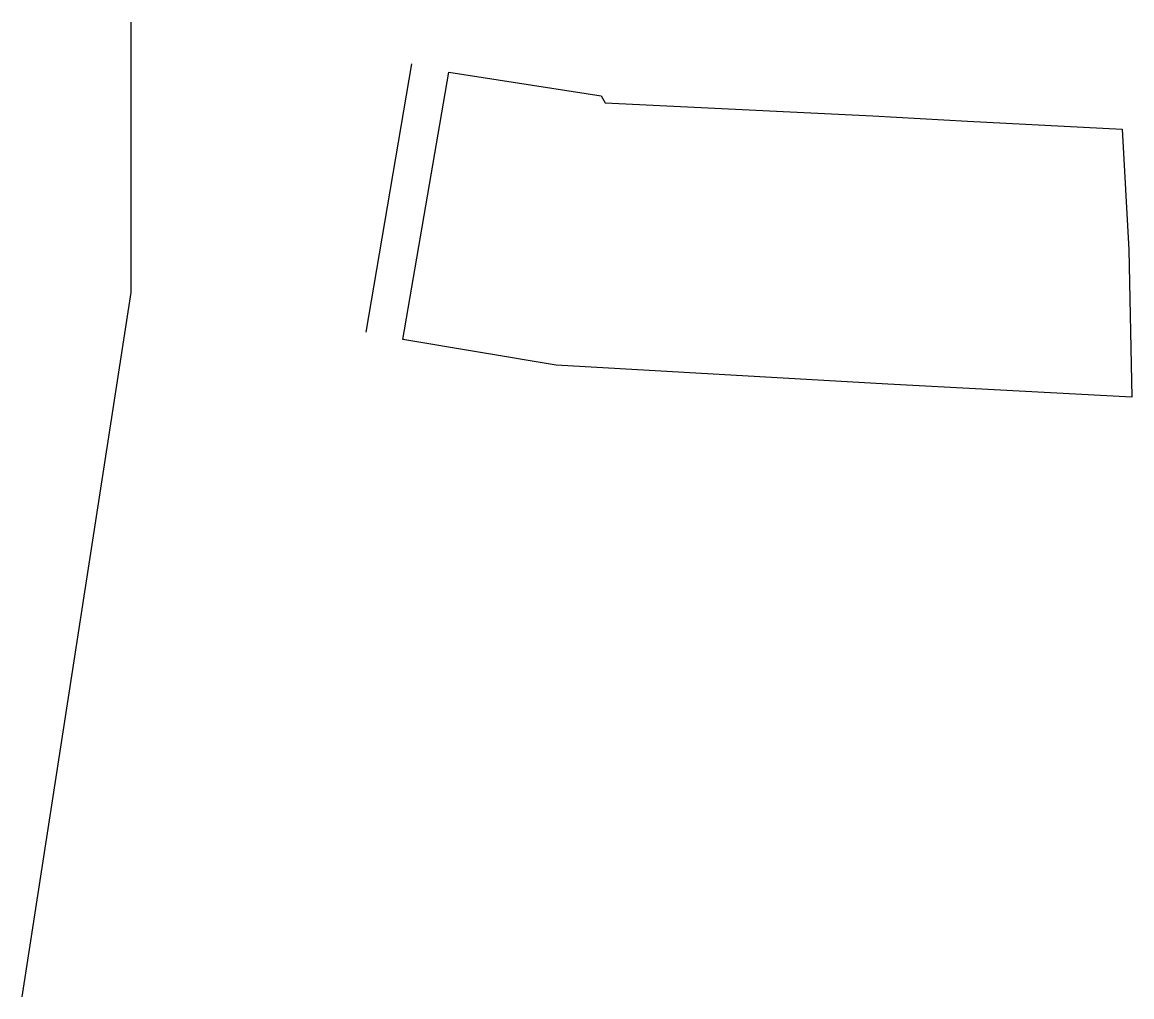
# Model space of a CAD drawing. Header units: millimetres. Extents: x 602579.7 to 602617.1, y 1299998.4 to 1300031.3.
import ezdxf

# ---------------------------------------------------------------- set-up
doc = ezdxf.new("R2010")
doc.units = ezdxf.units.MM

msp = doc.modelspace()

# ---------------------------------------------------------------- linework, layer by layer
for points in [[(602579.656, 1299998.429), (602583.331, 1300022.17), (602583.331, 1300031.287)], [(602592.789, 1300029.88), (602591.245, 1300020.841)]]:
    msp.add_lwpolyline(points)
msp.add_lwpolyline([(602594.045, 1300029.603), (602599.179, 1300028.801), (602599.316, 1300028.57), (602605.554, 1300028.264), (602608.343, 1300028.135), (602611.528, 1300027.951), (602616.744, 1300027.68), (602616.975, 1300023.614), (602617.074, 1300018.64), (602608.842, 1300019.086), (602597.658, 1300019.728), (602592.497, 1300020.59)], close=True)

doc.saveas('drawing.dxf')
